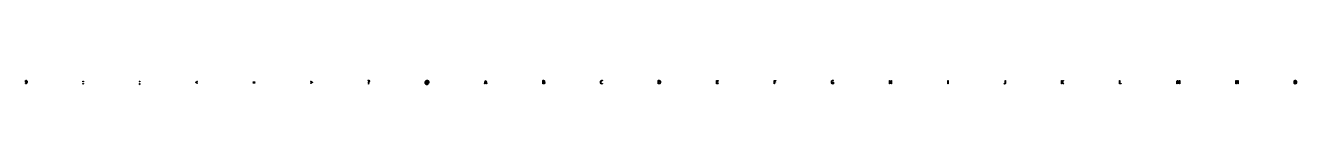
# Model space of a CAD drawing. Extents: x 2 to 14717, y 39 to 53.
# Drawn here: x 3785 to 7287, y 39 to 52 of the extents above; entities that cross this region are included whole.
import ezdxf

# ---------------------------------------------------------------- set-up
doc = ezdxf.new("R2010")
doc.units = 0

msp = doc.modelspace()

# ---------------------------------------------------------------- linework, layer by layer
at = {"layer": 'Layer 1'}
for p, q in [((3785.129888, 48.396319), (3785.262532, 49.754739)), ((3785.273257, 47.127507), (3785.129888, 48.396319)), ((3785.262532, 49.754739), (3785.660465, 50.790579)), ((3785.703363, 46.159769), (3785.273257, 47.127507)), ((3785.56, 42.5182), (3786.56358, 42.733253)), ((3785.689254, 41.47161), (3785.56, 42.5182)), ((3785.660465, 50.790579), (3786.359316, 51.446491)), ((3786.732204, 41.625731), (3785.689254, 41.47161)), ((3786.402358, 45.55762), (3785.703363, 46.159769)), ((3786.359316, 51.446491), (3787.366495, 51.665129)), ((3786.592089, 50.030721), (3786.377037, 48.453661)), ((3786.377037, 48.453661), (3786.452319, 47.518179)), ((3787.323603, 45.356904), (3786.402358, 45.55762)), ((3786.452319, 47.518179), (3786.678168, 46.862271)), ((3786.56358, 42.733253), (3787.395288, 43.249381)), ((3786.903944, 50.482333), (3786.592089, 50.030721)), ((3786.678168, 46.862271), (3787.072361, 46.485928)), ((3787.595944, 42.002074), (3786.732204, 41.625731)), ((3787.380617, 50.63287), (3786.903944, 50.482333)), ((3787.072361, 46.485928), (3787.624458, 46.36048)), ((3788.370083, 45.586294), (3787.323603, 45.356904)), ((3787.366495, 51.665129), (3788.398865, 51.435739)), ((3787.713992, 50.56477), (3787.380617, 50.63287)), ((3787.395288, 43.249381), (3787.997268, 44.152604)), ((3788.294866, 42.57555), (3787.595944, 42.002074)), ((3787.624458, 46.36048), (3787.62474, 46.36048)), ((3787.62474, 46.36048), (3788.470559, 46.618544)), ((3787.968486, 50.360469), (3787.713992, 50.56477)), ((3788.312514, 49.643625), (3787.968486, 50.360469)), ((3787.997268, 44.152604), (3788.370083, 45.586294)), ((3788.843364, 43.292394), (3788.294866, 42.57555)), ((3788.455883, 48.597035), (3788.312514, 49.643625)), ((3788.398865, 51.435739), (3788.803924, 51.13108)), ((3788.48467, 47.349725), (3788.455883, 48.597035)), ((3788.470559, 46.962629), (3788.48467, 47.349725)), ((3788.470559, 46.618544), (3788.470559, 46.962629)), ((3788.803924, 51.13108), (3789.130102, 50.675884)), ((3789.248282, 44.149019), (3788.843364, 43.292394)), ((3789.130102, 50.675884), (3789.574319, 49.299544)), ((3789.517028, 45.113174), (3789.248282, 44.149019)), ((3789.732081, 47.220694), (3789.517028, 45.113174)), ((3789.574319, 49.299544), (3789.732081, 47.220694)), ((3943.433686, 48.35329), (3943.663132, 48.955439)), ((3943.663132, 47.765478), (3943.433686, 48.35329)), ((3943.433686, 42.1741), (3943.663132, 42.776249)), ((3943.663132, 41.586288), (3943.433686, 42.1741)), ((3943.663132, 48.955439), (3944.279787, 49.213503)), ((3944.279787, 47.507414), (3943.663132, 47.765478)), ((3943.663132, 42.776249), (3944.279787, 43.034313)), ((3944.279787, 41.328224), (3943.663132, 41.586288)), ((3944.279787, 49.213503), (3944.89616, 48.955439)), ((3944.89616, 47.765478), (3944.279787, 47.507414)), ((3944.279787, 43.034313), (3944.89616, 42.776249)), ((3944.89616, 41.586288), (3944.279787, 41.328224)), ((3944.89616, 48.955439), (3945.14, 48.35329)), ((3945.14, 48.35329), (3944.89616, 47.765478)), ((3944.89616, 42.776249), (3945.14, 42.1741)), ((3945.14, 42.1741), (3944.89616, 41.586288)), ((3945.14, 48.35329), (3945.14, 48.35329)), ((3945.14, 42.1741), (3945.14, 42.1741)), ((4098.469103, 39.550481), (4098.942107, 41.041521)), ((4099.343709, 39.292417), (4098.469103, 39.550481)), ((4098.899492, 48.35332), (4099.128938, 48.955469)), ((4099.128938, 47.765508), (4098.899492, 48.35332)), ((4098.942107, 41.041521), (4099.056971, 42.446531)), ((4099.04286, 42.804953), (4099.028749, 43.134701)), ((4099.028749, 43.134701), (4100.29, 43.1347)), ((4099.056971, 42.446531), (4099.04286, 42.804953)), ((4099.128938, 48.955469), (4099.745311, 49.213533)), ((4099.745311, 47.507444), (4099.128938, 47.765508)), ((4100.04616, 40.926817), (4099.343709, 39.292417)), ((4099.745311, 49.213533), (4100.361684, 48.955469)), ((4100.361684, 47.765508), (4099.745311, 47.507444)), ((4100.304111, 42.690257), (4100.04616, 40.926817)), ((4100.29, 43.1347), (4100.304111, 42.90531)), ((4100.304111, 42.90531), (4100.304111, 42.690257)), ((4100.361684, 48.955469), (4100.605524, 48.35332)), ((4100.605524, 48.35332), (4100.361684, 47.765508)), ((4100.605524, 48.35332), (4100.605524, 48.35332)), ((4254.2, 46.1598), (4258.51546, 48.79779)), ((4254.2, 45.2709), (4254.2, 46.1598)), ((4258.51546, 42.632936), (4254.2, 45.2709)), ((4259.046037, 47.865893), (4255.390137, 45.715363)), ((4255.390137, 45.715363), (4259.046037, 43.564833)), ((4258.51546, 48.79779), (4259.046037, 47.865893)), ((4259.046037, 43.564833), (4258.51546, 42.632936)), ((4412.46, 47.6938), (4417.4, 47.6938)), ((4412.46, 46.6472), (4412.46, 47.6938)), ((4417.4, 46.6472), (4412.46, 46.6472)), ((4412.46, 44.92678), (4417.4, 44.9268)), ((4412.46, 43.8802), (4412.46, 44.92678)), ((4417.4, 43.8802), (4412.46, 43.8802)), ((4417.4, 47.6938), (4417.4, 46.6472)), ((4417.4, 44.9268), (4417.4, 43.8802)), ((4570.809705, 47.865857), (4571.34, 48.797754)), ((4574.465605, 45.715327), (4570.809705, 47.865857)), ((4570.809705, 43.564797), (4574.465605, 45.715327)), ((4571.34, 42.6329), (4570.809705, 43.564797)), ((4571.34, 48.797754), (4575.65546, 46.159764)), ((4575.66, 45.2709), (4571.34, 42.6329)), ((4575.65546, 46.159764), (4575.66, 45.2709)), ((4728.755464, 51.062954), (4729.615677, 51.49306)), ((4729.242861, 50.11672), (4728.755464, 51.062954)), ((4729.787549, 50.446468), (4729.242861, 50.11672)), ((4729.615677, 51.49306), (4730.633367, 51.665103)), ((4729.629788, 42.15975), (4729.859234, 42.761899)), ((4729.859234, 41.571938), (4729.629788, 42.15975)), ((4730.49, 50.5755), (4729.787549, 50.446468)), ((4729.817102, 45.199249), (4729.946077, 46.073799)), ((4729.86, 44.5971), (4729.817102, 45.199249)), ((4729.859234, 42.761899), (4730.475889, 43.019963)), ((4730.475889, 41.313874), (4729.859234, 41.571938)), ((4730.977393, 44.597023), (4729.86, 44.5971)), ((4729.946077, 46.073799), (4730.290106, 46.776306)), ((4730.290106, 46.776306), (4730.748999, 47.364118)), ((4730.475889, 43.019963), (4731.092262, 42.761899)), ((4731.092262, 41.571938), (4730.475889, 41.313874)), ((4730.490767, 50.575578), (4730.49, 50.5755)), ((4730.989101, 50.493141), (4730.490767, 50.575578)), ((4730.633367, 51.665103), (4731.737417, 51.478724)), ((4730.748999, 47.364118), (4731.193499, 47.923256)), ((4731.106651, 45.801321), (4730.963282, 44.912435)), ((4730.963282, 44.912435), (4730.963282, 44.754729)), ((4730.963282, 44.754729), (4730.977393, 44.597023)), ((4731.365373, 50.24583), (4730.989101, 50.493141)), ((4731.092262, 42.761899), (4731.336102, 42.15975)), ((4731.336102, 42.15975), (4731.092262, 41.571938)), ((4731.493577, 46.518165), (4731.106651, 45.801321)), ((4731.193499, 47.923256), (4731.537528, 48.554079)), ((4731.336102, 42.15975), (4731.336102, 42.15975)), ((4731.602016, 49.862319), (4731.365373, 50.24583)), ((4731.995368, 47.163324), (4731.493577, 46.518165)), ((4731.537528, 48.554079), (4731.680897, 49.342607)), ((4731.680897, 49.342607), (4731.602016, 49.862319)), ((4731.737417, 51.478724), (4732.483048, 50.976933)), ((4732.497159, 47.808483), (4731.995368, 47.163324)), ((4732.483048, 50.976933), (4732.898761, 50.274426)), ((4732.884368, 48.539664), (4732.497159, 47.808483)), ((4733.04213, 49.442887), (4732.884368, 48.539664)), ((4732.898761, 50.274426), (4733.04213, 49.442887)), ((4886.39325, 45.485963), (4886.490052, 46.93757)), ((4886.486454, 43.98776), (4886.39325, 45.485963)), ((4886.766065, 42.704613), (4886.486454, 43.98776)), ((4886.490052, 46.93757), (4886.780459, 48.195633)), ((4887.214162, 41.647272), (4886.766065, 42.704613)), ((4886.780459, 48.195633), (4887.253534, 49.256563)), ((4887.812825, 40.797813), (4887.214162, 41.647272)), ((4887.253534, 49.256563), (4887.870119, 50.116773)), ((4887.611894, 46.650845), (4887.54021, 45.485975)), ((4887.54021, 45.485975), (4887.608366, 44.306765)), ((4887.608366, 44.306765), (4887.812836, 43.263755)), ((4887.826948, 47.679515), (4887.611894, 46.650845)), ((4888.547451, 40.138314), (4887.812825, 40.797813)), ((4887.812836, 43.263755), (4888.142542, 42.378452)), ((4888.171047, 48.56482), (4887.826948, 47.679515)), ((4887.870119, 50.116773), (4888.619135, 50.794191)), ((4888.142542, 42.378452), (4888.586971, 41.643685)), ((4888.62987, 49.299585), (4888.171047, 48.56482)), ((4889.403995, 39.679533), (4888.547451, 40.138314)), ((4888.586971, 41.643685), (4889.142524, 41.066626)), ((4888.619135, 50.794191), (4889.490069, 51.278063)), ((4889.210609, 49.890983), (4888.62987, 49.299585)), ((4889.076017, 45.500304), (4889.244504, 46.873061)), ((4889.226583, 44.063032), (4889.076017, 45.500304)), ((4889.142524, 41.066626), (4889.805601, 40.65444)), ((4889.89168, 50.317505), (4889.210609, 49.890983)), ((4889.678279, 43.020024), (4889.226583, 44.063032)), ((4889.244504, 46.873061), (4889.749963, 47.923234)), ((4890.36828, 39.399963), (4889.403995, 39.679533)), ((4889.490069, 51.278063), (4890.45421, 51.568385)), ((4890.420099, 42.385617), (4889.678279, 43.020024)), ((4889.749963, 47.923234), (4890.574264, 48.600651)), ((4889.805601, 40.65444), (4890.579807, 40.396376)), ((4890.662143, 50.575569), (4889.89168, 50.317505)), ((4890.446303, 46.521824), (4890.367422, 45.500323)), ((4890.367422, 45.500323), (4890.435508, 44.557676)), ((4891.425555, 39.306774), (4890.36828, 39.399963)), ((4891.441599, 42.174148), (4890.420099, 42.385617)), ((4890.435508, 44.557676), (4890.639766, 43.822913)), ((4890.682946, 47.235083), (4890.446303, 46.521824)), ((4890.45421, 51.568385), (4891.482839, 51.665159)), ((4890.574264, 48.600651), (4891.671053, 48.826457)), ((4890.579807, 40.396376), (4891.439951, 40.310355)), ((4890.639766, 43.822913), (4891.012511, 43.360549)), ((4891.51163, 50.66159), (4890.662143, 50.575569)), ((4891.102185, 47.654437), (4890.682946, 47.235083)), ((4891.012511, 43.360549), (4891.586056, 43.206427)), ((4891.700636, 47.794221), (4891.102185, 47.654437)), ((4892.013423, 39.335447), (4891.425555, 39.306774)), ((4891.439951, 40.310355), (4892.544001, 40.42505)), ((4892.115545, 42.288843), (4891.441599, 42.174148)), ((4891.482839, 51.665159), (4892.558247, 51.568385)), ((4892.439927, 50.575569), (4891.51163, 50.66159)), ((4891.58497, 43.2064), (4892.330601, 43.464464)), ((4891.586056, 43.206427), (4891.58497, 43.2064)), ((4891.671053, 48.826457), (4892.746323, 48.697425)), ((4892.044947, 47.765547), (4891.700636, 47.794221)), ((4892.572505, 39.421469), (4892.013423, 39.335447)), ((4892.26, 47.7082), (4892.044947, 47.765547)), ((4892.717525, 42.675939), (4892.115545, 42.288843)), ((4892.258917, 44.26733), (4892.26, 47.7082)), ((4892.273028, 43.865897), (4892.258917, 44.26733)), ((4892.330601, 43.464464), (4892.273028, 43.865897)), ((4893.21766, 50.317505), (4892.439927, 50.575569)), ((4892.544001, 40.42505), (4893.160374, 40.597093)), ((4892.558247, 51.568385), (4893.518789, 51.278063)), ((4893.017005, 39.521827), (4892.572505, 39.421469)), ((4893.276607, 42.274506), (4892.717525, 42.675939)), ((4892.746323, 48.697425), (4893.491671, 48.468035)), ((4893.318136, 39.607848), (4893.017005, 39.521827)), ((4893.160374, 40.597093), (4893.318136, 39.607848)), ((4893.866415, 49.90532), (4893.21766, 50.317505)), ((4894.18, 42.1168), (4893.276607, 42.274506)), ((4893.491671, 48.468035), (4893.49, 44.253)), ((4893.49, 44.253), (4893.633369, 43.37845)), ((4893.518789, 51.278063), (4894.364609, 50.815698)), ((4893.633369, 43.37845), (4893.844895, 43.184902)), ((4893.844895, 43.184902), (4894.192733, 43.120386)), ((4894.379, 49.356934), (4893.866415, 49.90532)), ((4895.128161, 42.371273), (4894.178343, 42.116793)), ((4894.178343, 42.116793), (4894.18, 42.1168)), ((4894.192733, 43.120386), (4894.690784, 43.317518)), ((4894.364609, 50.815698), (4895.067059, 50.174123)), ((4894.773335, 48.701023), (4894.379, 49.356934)), ((4894.690784, 43.317518), (4895.009766, 43.908914)), ((4895.038553, 47.937584), (4894.773335, 48.701023)), ((4895.009766, 43.908914), (4895.192646, 44.869486)), ((4895.253606, 46.174144), (4895.038553, 47.937584)), ((4895.067059, 50.174123), (4895.637006, 49.378426)), ((4895.827083, 43.134713), (4895.128161, 42.371273)), ((4895.192646, 44.869486), (4895.253606, 46.174144)), ((4895.637006, 49.378426), (4896.056529, 48.425023)), ((4896.257189, 44.38919), (4895.827083, 43.134713)), ((4896.056529, 48.425023), (4896.314551, 47.339003)), ((4896.400558, 46.116783), (4896.257189, 44.38919)), ((4896.314551, 47.339003), (4896.400558, 46.116783)), ((5049.73, 41.5003), (5050.375159, 44.41069)), ((5050.982321, 41.50027), (5049.73, 41.5003)), ((5050.375159, 44.41069), (5051.020318, 46.96265)), ((5051.211767, 42.77625), (5050.982321, 41.50027)), ((5051.020318, 46.96265), (5051.679871, 49.25655)), ((5051.47, 44.0379), (5051.211767, 42.77625)), ((5054.592602, 44.03793), (5051.47, 44.0379)), ((5051.679871, 49.25655), (5052.367928, 51.43576)), ((5052.33921, 47.57918), (5051.708444, 45.11324)), ((5051.708444, 45.11324), (5054.33, 45.1132)), ((5053.027549, 49.97344), (5052.33921, 47.57918)), ((5052.367928, 51.43576), (5053.73, 51.4358)), ((5053.025288, 49.9734), (5053.027549, 49.97344)), ((5053.713345, 47.57914), (5053.025288, 49.9734)), ((5054.33, 45.1132), (5053.713345, 47.57914)), ((5053.73, 51.4358), (5054.403946, 49.25659)), ((5054.403946, 49.25659), (5055.063217, 46.96269)), ((5054.836442, 42.77628), (5054.592602, 44.03793)), ((5055.08, 41.5003), (5054.836442, 42.77628)), ((5055.063217, 46.96269), (5055.708376, 44.41073)), ((5056.367929, 41.50034), (5055.08, 41.5003)), ((5055.708376, 44.41073), (5056.367929, 41.50034)), ((5209.999671, 41.658024), (5209.99968, 51.29241)), ((5211.132231, 41.485981), (5209.999671, 41.658024)), ((5209.99968, 51.29241), (5211.01765, 51.464453)), ((5211.01765, 51.464453), (5212.06413, 51.536137)), ((5212.178991, 41.428633), (5211.132231, 41.485981)), ((5211.291004, 50.403524), (5211.29, 47.2064)), ((5211.29, 47.2064), (5212.18, 47.2064)), ((5211.29, 46.17414), (5211.29, 42.5899)), ((5212.322367, 46.174123), (5211.29, 46.17414)), ((5211.29, 42.5899), (5211.820577, 42.518216)), ((5211.72111, 50.446534), (5211.291004, 50.403524)), ((5212.16561, 50.460871), (5211.72111, 50.446534)), ((5211.820577, 42.518216), (5212.350872, 42.489542)), ((5212.06413, 51.536137), (5213.28276, 51.407105)), ((5212.839274, 50.389187), (5212.16561, 50.460871)), ((5213.569501, 41.572002), (5212.178991, 41.428633)), ((5212.18, 47.2064), (5212.957753, 47.306758)), ((5213.203959, 46.048675), (5212.322367, 46.174123)), ((5212.350872, 42.489542), (5213.110896, 42.575563)), ((5213.412749, 50.131123), (5212.839274, 50.389187)), ((5212.957753, 47.306758), (5213.51329, 47.607833)), ((5213.110896, 42.575563), (5213.727269, 42.862301)), ((5213.813347, 45.672332), (5213.203959, 46.048675)), ((5213.28276, 51.407105), (5214.31513, 50.991336)), ((5213.799958, 49.629332), (5213.412749, 50.131123)), ((5213.51329, 47.607833), (5213.846613, 48.109623)), ((5214.673551, 42.059456), (5213.569501, 41.572002)), ((5213.727269, 42.862301), (5214.142982, 43.407102)), ((5213.95772, 48.81213), (5213.799958, 49.629332)), ((5214.178895, 45.073765), (5213.813347, 45.672332)), ((5213.846613, 48.109623), (5213.95772, 48.81213)), ((5214.490743, 47.077372), (5213.956709, 46.733286)), ((5213.956709, 46.733286), (5214.623387, 46.37128)), ((5214.142982, 43.407102), (5214.300744, 44.281652)), ((5214.300744, 44.281652), (5214.178895, 45.073765)), ((5214.31513, 50.991336), (5215.017581, 50.217145)), ((5214.91711, 47.564825), (5214.490743, 47.077372)), ((5214.623387, 46.37128), (5215.160949, 45.858736)), ((5215.376002, 42.934006), (5214.673551, 42.059456)), ((5215.196721, 48.217152), (5214.91711, 47.564825)), ((5215.017581, 50.217145), (5215.221839, 49.683097)), ((5215.160949, 45.858736), (5215.515702, 45.159813)), ((5215.289925, 49.027185), (5215.196721, 48.217152)), ((5215.221839, 49.683097), (5215.289925, 49.027185)), ((5215.569465, 43.525406), (5215.376002, 42.934006)), ((5215.515702, 45.159813), (5215.633953, 44.238666)), ((5215.633953, 44.238666), (5215.569465, 43.525406)), ((5369.187273, 46.61852), (5369.251761, 47.901673)), ((5369.420247, 44.249355), (5369.187273, 46.61852)), ((5369.251761, 47.901673), (5369.445224, 48.96977)), ((5369.711465, 43.330899), (5369.420247, 44.249355)), ((5369.445224, 48.96977), (5369.767804, 49.840736)), ((5370.11917, 42.58986), (5369.711465, 43.330899)), ((5369.767804, 49.840736), (5370.190855, 50.53249)), ((5370.636184, 42.019071), (5370.11917, 42.58986)), ((5370.190855, 50.53249), (5370.706897, 51.048618)), ((5370.692637, 48.360448), (5370.563662, 46.618515)), ((5370.563662, 46.618515), (5370.699834, 44.82999)), ((5371.255328, 41.611365), (5370.636184, 42.019071)), ((5371.079564, 49.571915), (5370.692637, 48.360448)), ((5370.699834, 44.82999), (5371.10835, 43.507415)), ((5370.706897, 51.048618), (5371.309015, 51.392703)), ((5371.753436, 50.292343), (5371.079564, 49.571915)), ((5371.10835, 43.507415), (5371.423715, 43.030715)), ((5371.976599, 41.366741), (5371.255328, 41.611365)), ((5371.309015, 51.392703), (5372.714195, 51.665104)), ((5371.423715, 43.030715), (5371.825124, 42.690215)), ((5372.742694, 50.532486), (5371.753436, 50.292343)), ((5371.825124, 42.690215), (5372.312575, 42.485915)), ((5372.8, 41.2852), (5371.976599, 41.366741)), ((5372.312575, 42.485915), (5372.88607, 42.417815)), ((5372.714195, 51.665104), (5373.889645, 51.493061)), ((5373.646087, 50.389117), (5372.742694, 50.532486)), ((5374.03302, 41.47158), (5372.79999, 41.285201)), ((5372.79999, 41.285201), (5372.8, 41.2852)), ((5372.88607, 42.417815), (5373.83236, 42.561184)), ((5374.391435, 50.016358), (5373.646087, 50.389117)), ((5373.83236, 42.561184), (5374.549204, 42.933943)), ((5373.889645, 51.493061), (5374.778644, 51.091628)), ((5374.907626, 41.916023), (5374.03302, 41.47158)), ((5374.778644, 51.091628), (5374.391435, 50.016358)), ((5374.549204, 42.933943), (5374.907626, 41.916023)), ((5528.45, 51.2924), (5529.51087, 51.478779)), ((5528.45056, 41.658013), (5528.45, 51.2924)), ((5530.51501, 41.399949), (5528.45056, 41.658013)), ((5529.51087, 51.478779), (5530.500058, 51.550463)), ((5529.740872, 50.346155), (5529.74, 42.6042)), ((5529.74, 42.6042), (5530.155713, 42.561189)), ((5530.156585, 50.389166), (5529.740872, 50.346155)), ((5530.155713, 42.561189), (5530.542639, 42.546852)), ((5530.557905, 50.403503), (5530.156585, 50.389166)), ((5530.500058, 51.550463), (5532.249268, 51.278062)), ((5532.24983, 41.67235), (5530.51501, 41.399949)), ((5530.542639, 42.546852), (5531.832959, 42.761905)), ((5531.833835, 50.18845), (5530.557905, 50.403503)), ((5531.832959, 42.761905), (5532.313301, 43.03789)), ((5532.324972, 49.908881), (5531.833835, 50.18845)), ((5532.249268, 51.278062), (5532.976837, 50.923224)), ((5532.977401, 42.027188), (5532.24983, 41.67235)), ((5532.313301, 43.03789), (5532.693172, 43.435738)), ((5532.708441, 49.50028), (5532.324972, 49.908881)), ((5532.693172, 43.435738), (5533.194963, 44.654368)), ((5533.195838, 48.28165), (5532.708441, 49.50028)), ((5532.976837, 50.923224), (5533.582488, 50.403512)), ((5533.58305, 42.5469), (5532.977401, 42.027188)), ((5533.194963, 44.654368), (5533.352725, 46.475148)), ((5533.3536, 46.4752), (5533.195838, 48.28165)), ((5533.352725, 46.475148), (5533.3536, 46.4752)), ((5533.582488, 50.403512), (5534.073484, 49.708173)), ((5534.074045, 43.238654), (5533.58305, 42.5469)), ((5534.073484, 49.708173), (5534.428307, 48.826452)), ((5534.428869, 44.10962), (5534.074045, 43.238654)), ((5534.428307, 48.826452), (5534.654155, 47.758354)), ((5534.654717, 45.188465), (5534.428869, 44.10962)), ((5534.654155, 47.758354), (5534.729438, 46.475202)), ((5534.73, 46.4752), (5534.654717, 45.188465)), ((5534.729438, 46.475202), (5534.73, 46.4752)), ((5688.86, 41.5003), (5688.86, 51.4358)), ((5688.86, 51.4358), (5693.32, 51.4358)), ((5693.55, 41.5003), (5688.86, 41.5003)), ((5693.32, 50.3318), (5690.15, 50.3318)), ((5690.15, 50.3318), (5690.15, 47.2494)), ((5690.15, 47.2494), (5693.02, 47.2494)), ((5693.02, 46.1741), (5690.15, 46.1741)), ((5690.15, 46.1741), (5690.15, 42.6042)), ((5690.15, 42.6042), (5693.55, 42.6042)), ((5693.02, 47.2494), (5693.02, 46.1741)), ((5693.32, 51.4358), (5693.32, 50.3318)), ((5693.55, 42.6042), (5693.55, 41.5003)), ((5847.54, 41.5003), (5847.54, 51.4358)), ((5847.54, 51.4358), (5852, 51.4358)), ((5848.83, 41.5003), (5847.54, 41.5003)), ((5852, 50.3318), (5848.83, 50.3318)), ((5848.83, 50.3318), (5848.83, 47.2064)), ((5848.83, 47.2064), (5851.64, 47.2064)), ((5851.64, 46.1311), (5848.83, 46.1311)), ((5848.83, 46.1311), (5848.83, 41.5003)), ((5851.64, 47.2064), (5851.64, 46.1311)), ((5852, 51.4358), (5852, 50.3318)), ((6005.37, 46.4752), (6005.434558, 47.77627)), ((6005.370858, 46.475245), (6005.37, 46.4752)), ((6005.629091, 44.138335), (6005.370858, 46.475245)), ((6005.434558, 47.77627), (6005.628233, 48.86946)), ((6005.628233, 48.86946), (6005.940018, 49.765515)), ((6005.9516, 43.245862), (6005.629091, 44.138335)), ((6005.940018, 49.765515), (6006.35947, 50.47519)), ((6006.374439, 42.518265), (6005.9516, 43.245862)), ((6006.35947, 50.47519), (6006.893433, 51.016407)), ((6006.905016, 41.966295), (6006.374439, 42.518265)), ((6006.882642, 48.252969), (6006.746399, 46.475194)), ((6006.746399, 46.475194), (6006.904161, 44.611404)), ((6007.29137, 49.514614), (6006.882642, 48.252969)), ((6006.893433, 51.016407), (6007.52053, 51.378413)), ((6006.904161, 44.611404), (6007.377165, 43.349754)), ((6007.521389, 41.572031), (6006.905016, 41.966295)), ((6007.607636, 49.959954), (6007.29137, 49.514614)), ((6007.377165, 43.349754), (6008.108402, 42.63291)), ((6007.52053, 51.378413), (6008.248239, 51.593466)), ((6008.209589, 41.346226), (6007.521389, 41.572031)), ((6008.011742, 50.278054), (6007.607636, 49.959954)), ((6009.08348, 50.532534), (6008.011742, 50.278054)), ((6008.108402, 42.63291), (6009.069086, 42.40352)), ((6008.955079, 41.270957), (6008.209589, 41.346226)), ((6008.248239, 51.593466), (6009.05469, 51.665151)), ((6010.159599, 41.399989), (6008.955079, 41.270957)), ((6009.05469, 51.665151), (6010.23043, 51.478772)), ((6009.069086, 42.40352), (6009.828828, 42.503878)), ((6009.972197, 50.374828), (6009.08348, 50.532534)), ((6009.828828, 42.503878), (6009.83, 46.3892)), ((6009.83, 46.3892), (6011.12, 46.3892)), ((6010.689041, 50.002069), (6009.972197, 50.374828)), ((6011.12, 41.7154), (6010.159599, 41.399989)), ((6010.23043, 51.478772), (6011.090643, 51.077339)), ((6011.090643, 51.077339), (6010.689041, 50.002069)), ((6011.12, 46.3892), (6011.12, 41.7154)), ((6165.45, 41.5003), (6165.45, 51.4358)), ((6165.45, 51.4358), (6166.74, 51.4358)), ((6166.74, 41.5003), (6165.45, 41.5003)), ((6166.74, 51.4358), (6166.74, 47.2351)), ((6166.74, 47.2351), (6170.01, 47.2351)), ((6170.01, 46.1168), (6166.74, 46.1168)), ((6166.74, 46.1168), (6166.74, 41.5003)), ((6170.01, 51.4358), (6171.3, 51.4358)), ((6170.01, 47.2351), (6170.01, 51.4358)), ((6170.01, 41.5003), (6170.01, 46.1168)), ((6171.3, 41.5003), (6170.01, 41.5003)), ((6171.3, 51.4358), (6171.3, 41.5003)), ((6325.85, 51.4358), (6327.14, 51.4358)), ((6325.85, 41.5003), (6325.85, 51.4358)), ((6327.14, 41.5003), (6325.85, 41.5003)), ((6327.14, 51.4358), (6327.14, 41.5003)), ((6480.551177, 41.916086), (6480.981283, 42.934006)), ((6481.45457, 41.457306), (6480.551177, 41.916086)), ((6480.981283, 42.934006), (6481.626442, 42.575584)), ((6482.50105, 41.285263), (6481.45457, 41.457306)), ((6481.626442, 42.575584), (6482.429364, 42.417878)), ((6482.429364, 42.417878), (6482.959941, 42.489562)), ((6483.66239, 41.485979), (6482.50105, 41.285263)), ((6482.959941, 42.489562), (6483.375654, 42.747626)), ((6483.375654, 42.747626), (6483.633605, 43.27809)), ((6483.633605, 43.27809), (6483.719683, 44.138303)), ((6484.436525, 42.059454), (6483.66239, 41.485979)), ((6483.719683, 44.138303), (6483.72, 51.4358)), ((6483.72, 51.4358), (6485.01, 51.4358)), ((6484.866631, 42.94834), (6484.436525, 42.059454)), ((6485.01, 44.1383), (6484.866631, 42.94834)), ((6485.01, 51.4358), (6485.01, 44.1383)), ((6639.48, 41.5003), (6639.48, 51.4358)), ((6639.48, 51.4358), (6640.77, 51.4358)), ((6640.77, 41.5003), (6639.48, 41.5003)), ((6640.77, 51.4358), (6640.77, 47.0487)), ((6640.77, 47.0487), (6641.558528, 48.12397)), ((6640.772518, 46.27448), (6640.77, 41.5003)), ((6641.647124, 45.35692), (6640.772518, 46.27448)), ((6641.558528, 48.12397), (6642.375843, 49.32827)), ((6642.536123, 44.16696), (6641.647124, 45.35692)), ((6642.794415, 47.92327), (6641.991493, 46.80499)), ((6641.991493, 46.80499), (6642.92339, 45.71539)), ((6642.375843, 49.32827), (6643.149978, 50.47522)), ((6643.367549, 42.84797), (6642.536123, 44.16696)), ((6643.640234, 49.1419), (6642.794415, 47.92327)), ((6642.92339, 45.71539), (6643.912578, 44.33905)), ((6643.149978, 50.47522), (6643.75224, 51.435791)), ((6644.07, 41.5003), (6643.367549, 42.84797)), ((6644.443156, 50.36053), (6643.640234, 49.1419)), ((6643.75224, 51.435791), (6645.16, 51.4358)), ((6643.912578, 44.33905), (6644.830364, 42.87669)), ((6645.518421, 41.50035), (6644.07, 41.5003)), ((6645.16, 51.4358), (6644.443156, 50.36053)), ((6644.830364, 42.87669), (6645.518421, 41.50035)), ((6799.01, 41.5003), (6799.01, 51.4358)), ((6799.01, 51.4358), (6800.3, 51.4358)), ((6803.44, 41.5003), (6799.01, 41.5003)), ((6800.3, 51.4358), (6800.3, 42.6042)), ((6800.3, 42.6042), (6803.44, 42.6042)), ((6803.44, 42.6042), (6803.44, 41.5003)), ((6956.91, 41.5003), (6956.995795, 44.09527)), ((6958.142732, 41.50026), (6956.91, 41.5003)), ((6956.995795, 44.09527), (6957.096266, 46.67591)), ((6957.096266, 46.67591), (6957.239636, 49.15619)), ((6957.239636, 49.15619), (6957.425903, 51.43575)), ((6957.425903, 51.43575), (6958.7, 51.4358)), ((6958.171519, 43.47875), (6958.142732, 41.50026)), ((6958.22881, 45.5576), (6958.171519, 43.47875)), ((6958.300494, 47.56476), (6958.22881, 45.5576)), ((6958.400965, 49.37121), (6958.300494, 47.56476)), ((6958.873969, 48.16691), (6958.400965, 49.37121)), ((6958.7, 51.4358), (6959.287586, 49.9591)), ((6959.404546, 46.63286), (6958.873969, 48.16691)), ((6959.287586, 49.9591), (6959.947139, 48.18133)), ((6959.992414, 44.85509), (6959.404546, 46.63286)), ((6959.947139, 48.18133), (6960.606692, 46.31754)), ((6960.58, 42.8766), (6959.992414, 44.85509)), ((6961.662731, 42.876635), (6960.58, 42.8766)), ((6960.606692, 46.31754), (6961.15138, 44.61145)), ((6961.15138, 44.61145), (6961.681957, 46.31754)), ((6961.892177, 43.693837), (6961.662731, 42.876635)), ((6961.681957, 46.31754), (6962.312723, 48.18133)), ((6962.236206, 44.826447), (6961.892177, 43.693837)), ((6962.651919, 46.102427), (6962.236206, 44.826447)), ((6962.312723, 48.18133), (6962.957882, 49.9591)), ((6963.082025, 47.407087), (6962.651919, 46.102427)), ((6962.957882, 49.9591), (6963.54575, 51.4358)), ((6963.483627, 48.568377), (6963.082025, 47.407087)), ((6963.813262, 49.4716), (6963.483627, 48.568377)), ((6963.54575, 51.4358), (6964.82, 51.4358)), ((6963.913733, 47.63648), (6963.813262, 49.4716)), ((6963.985418, 45.58631), (6963.913733, 47.63648)), ((6964.042709, 43.49313), (6963.985418, 45.58631)), ((6964.1, 41.5003), (6964.042709, 43.49313)), ((6965.336184, 41.50035), (6964.1, 41.5003)), ((6964.82, 51.4358), (6964.992155, 49.15624)), ((6964.992155, 49.15624), (6965.135524, 46.67596)), ((6965.135524, 46.67596), (6965.250106, 44.09532)), ((6965.250106, 44.09532), (6965.336184, 41.50035)), ((7119.67, 41.5003), (7119.67, 51.4358)), ((7119.67, 51.4358), (7120.74, 51.4358)), ((7120.87, 41.5003), (7119.67, 41.5003)), ((7120.74, 51.4358), (7121.78648, 49.61502)), ((7121.858891, 47.27806), (7120.869703, 49.11318)), ((7120.869703, 49.11318), (7120.87, 41.5003)), ((7121.78648, 49.61502), (7122.761275, 47.76556)), ((7122.833686, 45.29957), (7121.858891, 47.27806)), ((7122.761275, 47.76556), (7123.621488, 45.97345)), ((7123.751472, 43.32108), (7122.833686, 45.29957)), ((7123.621488, 45.97345), (7124.381512, 44.31037)), ((7124.54, 41.5003), (7123.751472, 43.32108)), ((7124.381512, 44.31037), (7124.39, 51.4358)), ((7124.39, 51.4358), (7125.59, 51.4358)), ((7125.59, 41.5003), (7124.54, 41.5003)), ((7125.59, 51.4358), (7125.59, 41.5003)), ((7279.731756, 46.4609), (7279.946809, 48.58276)), ((7279.946809, 44.33904), (7279.731756, 46.4609)), ((7279.946809, 48.58276), (7280.215625, 49.471646)), ((7280.591968, 42.70464), (7279.946809, 44.33904)), ((7280.215625, 49.471646), (7280.591968, 50.21716)), ((7280.591968, 50.21716), (7281.090231, 50.826477)), ((7281.090229, 42.106077), (7280.591968, 42.70464)), ((7281.696018, 41.65805), (7281.090229, 42.106077)), ((7281.090231, 50.826477), (7281.696018, 51.27809)), ((7281.222727, 48.10964), (7281.108145, 46.4609)), ((7281.108145, 46.4609), (7281.222727, 44.81216)), ((7281.609936, 49.38562), (7281.222727, 48.10964)), ((7281.222727, 44.81216), (7281.609936, 43.53618)), ((7282.269489, 50.231496), (7281.609936, 49.38562)), ((7281.609936, 43.53618), (7282.269489, 42.704641)), ((7281.696018, 51.27809), (7282.427115, 51.568412)), ((7282.427117, 41.378481), (7281.696018, 41.65805)), ((7282.72824, 50.457301), (7282.269489, 50.231496)), ((7282.269489, 42.704641), (7282.728241, 42.489587)), ((7282.427115, 51.568412), (7283.273078, 51.665186)), ((7283.273078, 41.285291), (7282.427117, 41.378481)), ((7283.273069, 50.53257), (7282.72824, 50.457301)), ((7282.728241, 42.489587), (7283.273069, 42.417903)), ((7283.8143, 50.457301), (7283.273069, 50.53257)), ((7283.273069, 42.417903), (7283.8143, 42.489587)), ((7283.273078, 51.665186), (7284.115298, 51.568412)), ((7284.115297, 41.378481), (7283.273078, 41.285291)), ((7284.262257, 50.231496), (7283.8143, 50.457301)), ((7283.8143, 42.489587), (7284.262257, 42.704641)), ((7284.835738, 41.65805), (7284.115297, 41.378481)), ((7284.115298, 51.568412), (7284.835738, 51.27809)), ((7284.936203, 49.38562), (7284.262257, 50.231496)), ((7284.262257, 42.704641), (7284.936203, 43.53618)), ((7284.835738, 51.27809), (7285.448723, 50.826478)), ((7285.448723, 42.106076), (7284.835738, 41.65805)), ((7285.308736, 48.10964), (7284.936203, 49.38562)), ((7284.936203, 43.53618), (7285.308736, 44.81216)), ((7285.4236, 46.4609), (7285.308736, 48.10964)), ((7285.308736, 44.81216), (7285.4236, 46.4609)), ((7285.4236, 46.4609), (7285.4236, 46.4609)), ((7285.448723, 50.826478), (7285.939788, 50.21716)), ((7285.939788, 42.70464), (7285.448723, 42.106076)), ((7285.939788, 50.21716), (7286.323186, 49.471643)), ((7286.323186, 43.457323), (7285.939788, 42.70464)), ((7286.323186, 49.471643), (7286.584947, 48.58276)), ((7286.584947, 44.33904), (7286.323186, 43.457323)), ((7286.584947, 48.58276), (7286.8, 46.4609)), ((7286.8, 46.4609), (7286.584947, 44.33904)), ((7286.8, 46.4609), (7286.8, 46.4609))]:
    msp.add_line(p, q, dxfattribs=at)

doc.saveas('drawing.dxf')
